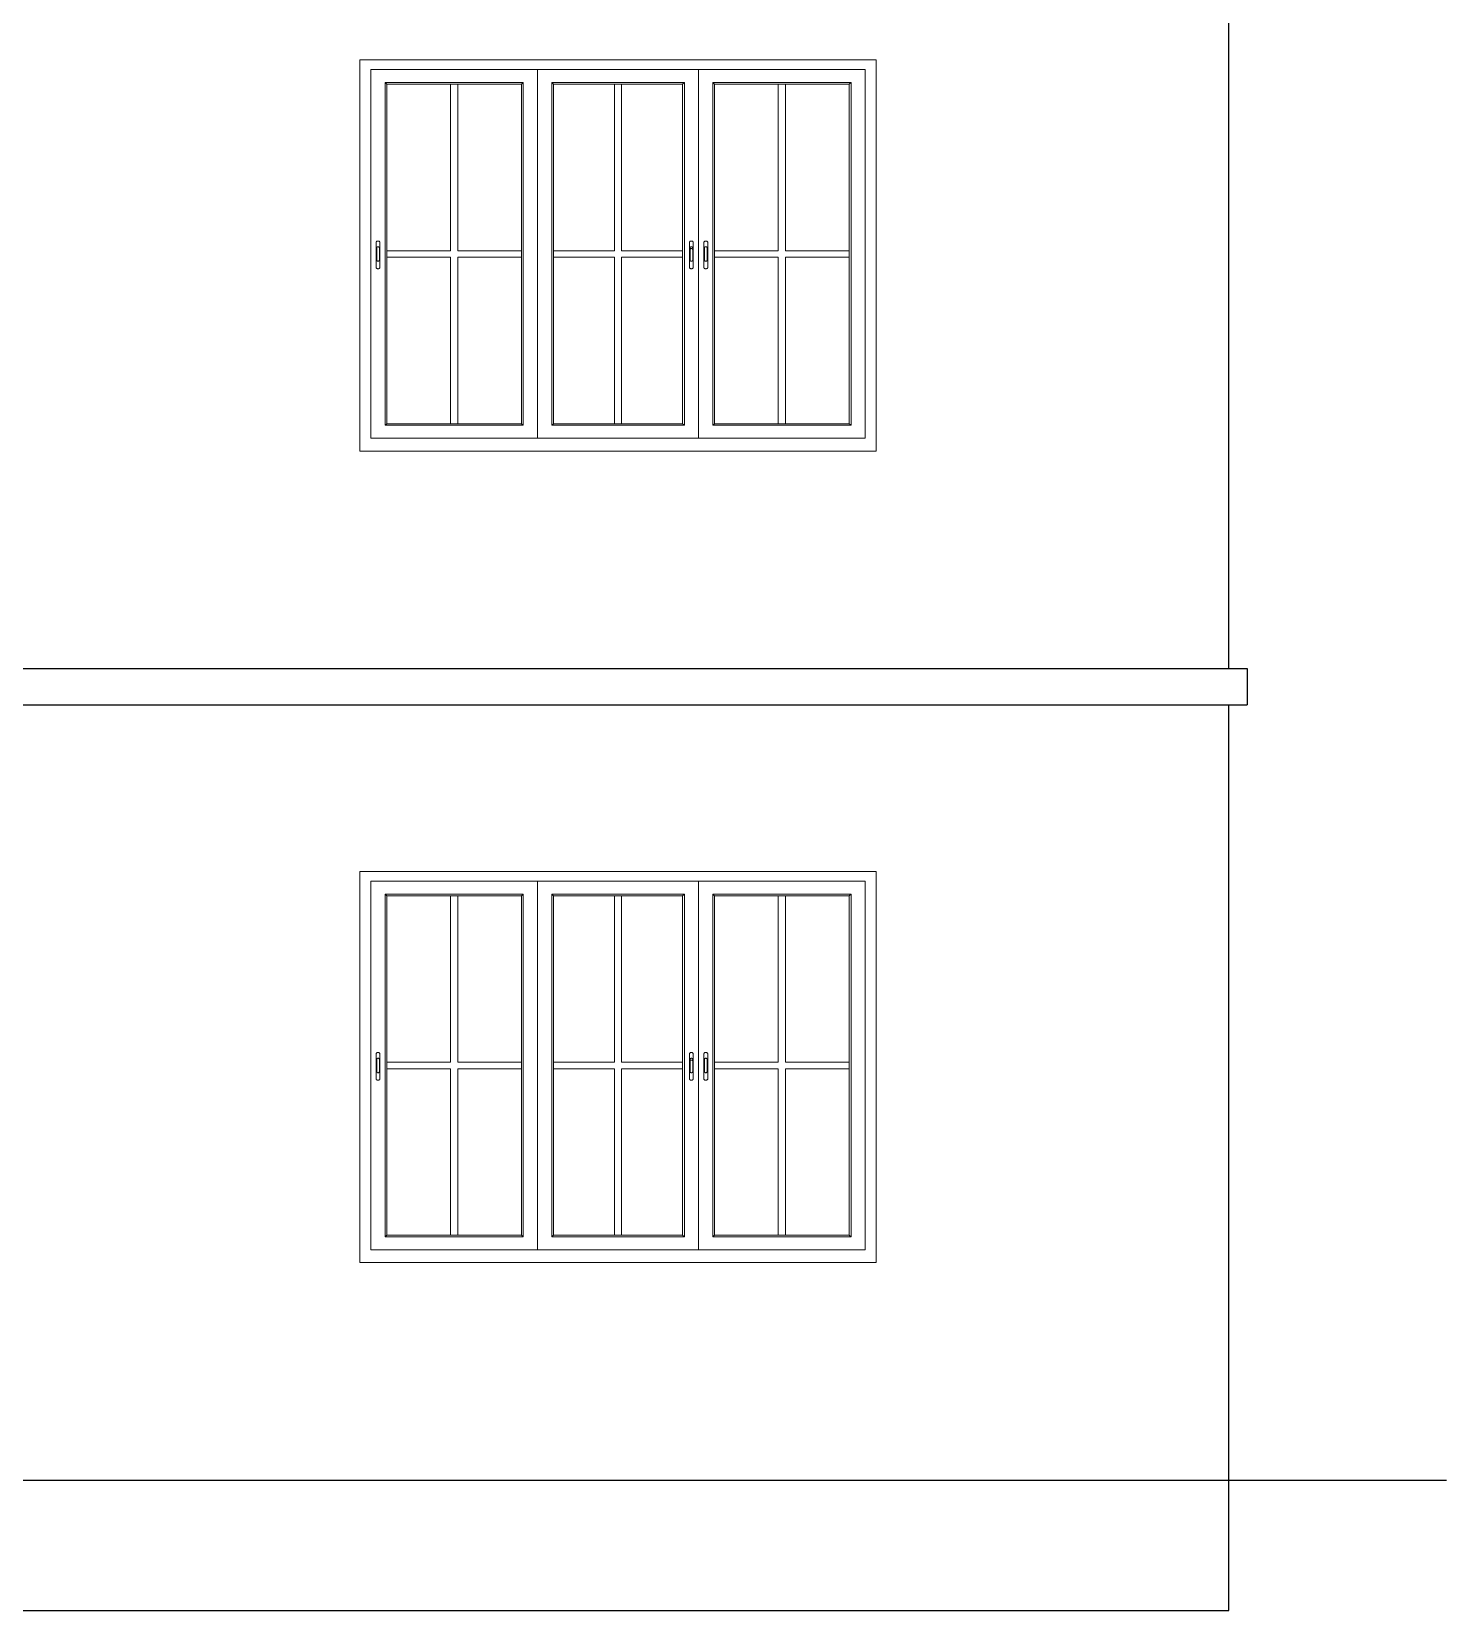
# Model space of a CAD drawing. Header units: inches. Extents: x -9985691 to 3643, y -3270716 to 4788.
# Drawn here: x -4972503.3 to -4972308, y -3262927.9 to -3262709.9 of the extents above; entities that cross this region are included whole.
import ezdxf

# ---------------------------------------------------------------- set-up
doc = ezdxf.new("R2010")
doc.units = ezdxf.units.IN
doc.header["$LTSCALE"] = 2
doc.header["$MEASUREMENT"] = 0
doc.layers.get('0').update_dxf_attribs({"linetype": 'CONTINUOUS'})
doc.layers.add('window', color=4, linetype='CONTINUOUS', lineweight=13)

msp = doc.modelspace()

# ---------------------------------------------------------------- linework, layer by layer
at = {"ltscale": 0.5}
for p, q in [((-4972338.05, -3262797.85), (-4972338.05, -3262690.85)), ((-4972669.77, -3262797.85), (-4972335.54, -3262797.85)), ((-4972335.54, -3262797.85), (-4972335.54, -3262802.85)), ((-4972669.77, -3262802.85), (-4972335.54, -3262802.85)), ((-4972338.05, -3262909.85), (-4972338.05, -3262802.85)), ((-4972682.07, -3262909.85), (-4972338.05, -3262909.85)), ((-4972338.05, -3262909.85), (-4972308.05, -3262909.85)), ((-4972338.05, -3262927.85), (-4972338.05, -3262909.85)), ((-4972682.07, -3262927.85), (-4972338.05, -3262927.85))]:
    msp.add_line(p, q, dxfattribs=at)
at = {"layer": 'window'}
for p, q in [((-4972457.97, -3262767.85), (-4972457.97, -3262713.85)), ((-4972386.74, -3262713.85), (-4972457.97, -3262713.85)), ((-4972456.47, -3262766.07), (-4972456.47, -3262715.18)), ((-4972388.24, -3262715.18), (-4972456.47, -3262715.18)), ((-4972433.47, -3262715.18), (-4972433.47, -3262766.07)), ((-4972411.24, -3262715.18), (-4972411.24, -3262766.07)), ((-4972388.24, -3262715.18), (-4972388.24, -3262766.07)), ((-4972386.74, -3262767.85), (-4972386.74, -3262713.85)), ((-4972454.51, -3262764.27), (-4972454.51, -3262716.98)), ((-4972454.51, -3262716.98), (-4972435.43, -3262716.98)), ((-4972454.26, -3262717.21), (-4972454.51, -3262716.98)), ((-4972454.26, -3262764.05), (-4972454.26, -3262717.21)), ((-4972435.68, -3262717.21), (-4972454.26, -3262717.21)), ((-4972445.46, -3262717.21), (-4972445.46, -3262740.18)), ((-4972444.48, -3262717.21), (-4972444.48, -3262740.18)), ((-4972435.68, -3262717.21), (-4972435.43, -3262716.98)), ((-4972435.68, -3262717.21), (-4972435.68, -3262764.05)), ((-4972435.43, -3262716.98), (-4972435.43, -3262764.27)), ((-4972413.21, -3262716.98), (-4972431.51, -3262716.98)), ((-4972431.51, -3262716.98), (-4972431.51, -3262764.27)), ((-4972431.26, -3262717.21), (-4972431.51, -3262716.98)), ((-4972431.26, -3262717.21), (-4972431.26, -3262764.05)), ((-4972431.26, -3262717.21), (-4972413.45, -3262717.21)), ((-4972422.85, -3262717.21), (-4972422.85, -3262740.18)), ((-4972421.87, -3262717.21), (-4972421.87, -3262740.18)), ((-4972413.45, -3262717.21), (-4972413.21, -3262716.98)), ((-4972413.45, -3262764.05), (-4972413.45, -3262717.21)), ((-4972413.21, -3262764.27), (-4972413.21, -3262716.98)), ((-4972409.28, -3262764.27), (-4972409.28, -3262716.98)), ((-4972409.28, -3262716.98), (-4972390.21, -3262716.98)), ((-4972409.03, -3262717.21), (-4972409.28, -3262716.98)), ((-4972409.03, -3262764.05), (-4972409.03, -3262717.21)), ((-4972390.45, -3262717.21), (-4972409.03, -3262717.21)), ((-4972400.24, -3262717.21), (-4972400.24, -3262740.18)), ((-4972399.25, -3262717.21), (-4972399.25, -3262740.18)), ((-4972390.45, -3262717.21), (-4972390.21, -3262716.98)), ((-4972390.45, -3262717.21), (-4972390.45, -3262764.05)), ((-4972390.21, -3262716.98), (-4972390.21, -3262764.27)), ((-4972455.75, -3262739.06), (-4972455.73, -3262738.99)), ((-4972455.75, -3262739.06), (-4972455.74, -3262739.03)), ((-4972455.75, -3262742.45), (-4972455.75, -3262739.06)), ((-4972455.74, -3262739.03), (-4972455.73, -3262738.99)), ((-4972455.73, -3262738.99), (-4972455.72, -3262738.96)), ((-4972455.72, -3262738.96), (-4972455.69, -3262738.93)), ((-4972455.67, -3262738.9), (-4972455.69, -3262738.93)), ((-4972455.63, -3262738.88), (-4972455.67, -3262738.9)), ((-4972455.63, -3262738.88), (-4972455.6, -3262738.86)), ((-4972455.56, -3262738.85), (-4972455.6, -3262738.86)), ((-4972455.52, -3262738.84), (-4972455.56, -3262738.85)), ((-4972455.53, -3262739.64), (-4972455.56, -3262739.65)), ((-4972455.5, -3262739.63), (-4972455.53, -3262739.64)), ((-4972455.48, -3262738.84), (-4972455.52, -3262738.84)), ((-4972455.48, -3262739.63), (-4972455.5, -3262739.63)), ((-4972455.43, -3262738.84), (-4972455.48, -3262738.84)), ((-4972455.45, -3262739.63), (-4972455.48, -3262739.63)), ((-4972455.42, -3262739.64), (-4972455.45, -3262739.63)), ((-4972455.43, -3262738.84), (-4972455.39, -3262738.85)), ((-4972455.39, -3262739.65), (-4972455.42, -3262739.64)), ((-4972455.39, -3262738.85), (-4972455.35, -3262738.86)), ((-4972455.35, -3262738.86), (-4972455.32, -3262738.88)), ((-4972455.32, -3262738.88), (-4972455.28, -3262738.9)), ((-4972455.28, -3262738.9), (-4972455.26, -3262738.93)), ((-4972455.23, -3262738.96), (-4972455.26, -3262738.93)), ((-4972455.22, -3262738.99), (-4972455.23, -3262738.96)), ((-4972455.21, -3262739.03), (-4972455.22, -3262738.99)), ((-4972455.21, -3262739.03), (-4972455.21, -3262739.06)), ((-4972455.21, -3262739.06), (-4972455.21, -3262742.45)), ((-4972412.5, -3262738.99), (-4972412.51, -3262739.03)), ((-4972412.51, -3262739.03), (-4972412.51, -3262739.06)), ((-4972412.51, -3262739.06), (-4972412.51, -3262742.45)), ((-4972412.48, -3262738.96), (-4972412.5, -3262738.99)), ((-4972412.46, -3262738.93), (-4972412.48, -3262738.96)), ((-4972412.43, -3262738.9), (-4972412.46, -3262738.93)), ((-4972412.4, -3262738.88), (-4972412.43, -3262738.9)), ((-4972412.36, -3262738.86), (-4972412.4, -3262738.88)), ((-4972412.32, -3262738.85), (-4972412.36, -3262738.86)), ((-4972412.28, -3262738.84), (-4972412.32, -3262738.85)), ((-4972412.32, -3262739.65), (-4972412.3, -3262739.64)), ((-4972412.3, -3262739.64), (-4972412.27, -3262739.63)), ((-4972412.24, -3262738.84), (-4972412.28, -3262738.84)), ((-4972412.27, -3262739.63), (-4972412.24, -3262739.63)), ((-4972412.2, -3262738.84), (-4972412.24, -3262738.84)), ((-4972412.24, -3262739.63), (-4972412.21, -3262739.63)), ((-4972412.21, -3262739.63), (-4972412.18, -3262739.64)), ((-4972412.16, -3262738.85), (-4972412.2, -3262738.84)), ((-4972412.18, -3262739.64), (-4972412.16, -3262739.65)), ((-4972412.12, -3262738.86), (-4972412.16, -3262738.85)), ((-4972412.08, -3262738.88), (-4972412.12, -3262738.86)), ((-4972412.05, -3262738.9), (-4972412.08, -3262738.88)), ((-4972412.02, -3262738.93), (-4972412.05, -3262738.9)), ((-4972412, -3262738.96), (-4972412.02, -3262738.93)), ((-4972411.98, -3262738.99), (-4972412, -3262738.96)), ((-4972411.97, -3262739.03), (-4972411.98, -3262738.99)), ((-4972411.97, -3262739.06), (-4972411.98, -3262738.99)), ((-4972411.97, -3262739.06), (-4972411.97, -3262739.03)), ((-4972411.97, -3262742.45), (-4972411.97, -3262739.06)), ((-4972410.52, -3262739.03), (-4972410.51, -3262738.99)), ((-4972410.52, -3262739.06), (-4972410.51, -3262738.99)), ((-4972410.52, -3262739.06), (-4972410.52, -3262739.03)), ((-4972410.52, -3262742.45), (-4972410.52, -3262739.06)), ((-4972410.51, -3262738.99), (-4972410.49, -3262738.96)), ((-4972410.49, -3262738.96), (-4972410.47, -3262738.93)), ((-4972410.44, -3262738.9), (-4972410.47, -3262738.93)), ((-4972410.41, -3262738.88), (-4972410.44, -3262738.9)), ((-4972410.41, -3262738.88), (-4972410.37, -3262738.86)), ((-4972410.33, -3262738.85), (-4972410.37, -3262738.86)), ((-4972410.29, -3262738.84), (-4972410.33, -3262738.85)), ((-4972410.3, -3262739.64), (-4972410.33, -3262739.65)), ((-4972410.28, -3262739.63), (-4972410.3, -3262739.64)), ((-4972410.25, -3262738.84), (-4972410.29, -3262738.84)), ((-4972410.25, -3262739.63), (-4972410.28, -3262739.63)), ((-4972410.21, -3262738.84), (-4972410.25, -3262738.84)), ((-4972410.22, -3262739.63), (-4972410.25, -3262739.63)), ((-4972410.19, -3262739.64), (-4972410.22, -3262739.63)), ((-4972410.21, -3262738.84), (-4972410.17, -3262738.85)), ((-4972410.17, -3262739.65), (-4972410.19, -3262739.64)), ((-4972410.17, -3262738.85), (-4972410.13, -3262738.86)), ((-4972410.13, -3262738.86), (-4972410.09, -3262738.88)), ((-4972410.09, -3262738.88), (-4972410.06, -3262738.9)), ((-4972410.06, -3262738.9), (-4972410.03, -3262738.93)), ((-4972410.01, -3262738.96), (-4972410.03, -3262738.93)), ((-4972409.99, -3262738.99), (-4972410.01, -3262738.96)), ((-4972409.98, -3262739.03), (-4972409.99, -3262738.99)), ((-4972409.98, -3262739.03), (-4972409.98, -3262739.06)), ((-4972409.98, -3262739.06), (-4972409.98, -3262742.45)), ((-4972455.65, -3262739.76), (-4972455.66, -3262739.78)), ((-4972455.66, -3262739.78), (-4972455.66, -3262741.49)), ((-4972455.65, -3262741.51), (-4972455.66, -3262741.49)), ((-4972455.64, -3262739.71), (-4972455.65, -3262739.73)), ((-4972455.65, -3262739.73), (-4972455.65, -3262739.76)), ((-4972455.65, -3262741.53), (-4972455.65, -3262741.51)), ((-4972455.64, -3262741.55), (-4972455.65, -3262741.53)), ((-4972455.62, -3262739.69), (-4972455.64, -3262739.71)), ((-4972455.62, -3262741.57), (-4972455.64, -3262741.55)), ((-4972455.6, -3262739.67), (-4972455.62, -3262739.69)), ((-4972455.6, -3262741.59), (-4972455.62, -3262741.57)), ((-4972455.58, -3262739.66), (-4972455.6, -3262739.67)), ((-4972455.58, -3262741.61), (-4972455.6, -3262741.59)), ((-4972455.56, -3262739.65), (-4972455.58, -3262739.66)), ((-4972455.56, -3262741.62), (-4972455.58, -3262741.61)), ((-4972455.53, -3262741.63), (-4972455.56, -3262741.62)), ((-4972455.5, -3262741.63), (-4972455.53, -3262741.63)), ((-4972455.48, -3262741.63), (-4972455.5, -3262741.63)), ((-4972455.45, -3262741.63), (-4972455.48, -3262741.63)), ((-4972455.42, -3262741.63), (-4972455.45, -3262741.63)), ((-4972455.39, -3262741.62), (-4972455.42, -3262741.63)), ((-4972455.37, -3262739.66), (-4972455.39, -3262739.65)), ((-4972455.37, -3262741.61), (-4972455.39, -3262741.62)), ((-4972455.35, -3262739.67), (-4972455.37, -3262739.66)), ((-4972455.35, -3262741.59), (-4972455.37, -3262741.61)), ((-4972455.33, -3262739.69), (-4972455.35, -3262739.67)), ((-4972455.33, -3262741.57), (-4972455.35, -3262741.59)), ((-4972455.31, -3262739.71), (-4972455.33, -3262739.69)), ((-4972455.31, -3262741.55), (-4972455.33, -3262741.57)), ((-4972455.3, -3262739.73), (-4972455.31, -3262739.71)), ((-4972455.3, -3262741.53), (-4972455.31, -3262741.55)), ((-4972455.3, -3262739.76), (-4972455.3, -3262739.73)), ((-4972455.29, -3262739.78), (-4972455.3, -3262739.76)), ((-4972455.29, -3262741.49), (-4972455.3, -3262741.51)), ((-4972455.3, -3262741.51), (-4972455.3, -3262741.53)), ((-4972455.29, -3262741.49), (-4972455.29, -3262739.78)), ((-4972454.26, -3262740.18), (-4972445.46, -3262740.18)), ((-4972454.26, -3262741.08), (-4972445.46, -3262741.08)), ((-4972445.46, -3262741.08), (-4972445.46, -3262764.05)), ((-4972444.48, -3262740.18), (-4972435.68, -3262740.18)), ((-4972444.48, -3262741.08), (-4972435.68, -3262741.08)), ((-4972444.48, -3262741.08), (-4972444.48, -3262764.05)), ((-4972422.85, -3262740.18), (-4972431.26, -3262740.18)), ((-4972422.85, -3262741.08), (-4972431.26, -3262741.08)), ((-4972422.85, -3262741.08), (-4972422.85, -3262764.05)), ((-4972413.45, -3262740.18), (-4972421.87, -3262740.18)), ((-4972421.87, -3262741.08), (-4972421.87, -3262764.05)), ((-4972413.45, -3262741.08), (-4972421.87, -3262741.08)), ((-4972412.42, -3262739.76), (-4972412.41, -3262739.73)), ((-4972412.42, -3262739.78), (-4972412.42, -3262739.76)), ((-4972412.42, -3262740.03), (-4972412.42, -3262739.78)), ((-4972412.42, -3262740), (-4972412.41, -3262739.98)), ((-4972412.42, -3262740.03), (-4972412.42, -3262740)), ((-4972412.42, -3262741.49), (-4972412.42, -3262740.03)), ((-4972412.42, -3262741.49), (-4972412.42, -3262741.51)), ((-4972412.42, -3262741.51), (-4972412.41, -3262741.53)), ((-4972412.41, -3262739.73), (-4972412.4, -3262739.71)), ((-4972412.41, -3262739.98), (-4972412.4, -3262739.96)), ((-4972412.41, -3262741.53), (-4972412.4, -3262741.55)), ((-4972412.4, -3262739.71), (-4972412.39, -3262739.69)), ((-4972412.4, -3262739.96), (-4972412.39, -3262739.94)), ((-4972412.4, -3262741.55), (-4972412.39, -3262741.57)), ((-4972412.39, -3262739.69), (-4972412.37, -3262739.67)), ((-4972412.39, -3262739.94), (-4972412.37, -3262739.92)), ((-4972412.39, -3262741.57), (-4972412.37, -3262741.59)), ((-4972412.37, -3262739.67), (-4972412.35, -3262739.66)), ((-4972412.37, -3262739.92), (-4972412.35, -3262739.91)), ((-4972412.37, -3262741.59), (-4972412.35, -3262741.61)), ((-4972412.35, -3262739.66), (-4972412.32, -3262739.65)), ((-4972412.35, -3262739.91), (-4972412.32, -3262739.9)), ((-4972412.35, -3262741.61), (-4972412.32, -3262741.62)), ((-4972412.32, -3262739.9), (-4972412.3, -3262739.89)), ((-4972412.32, -3262741.62), (-4972412.3, -3262741.63)), ((-4972412.3, -3262739.89), (-4972412.27, -3262739.88)), ((-4972412.3, -3262741.63), (-4972412.27, -3262741.63)), ((-4972412.27, -3262739.88), (-4972412.24, -3262739.88)), ((-4972412.27, -3262741.63), (-4972412.24, -3262741.63)), ((-4972412.24, -3262739.88), (-4972412.21, -3262739.88)), ((-4972412.24, -3262741.63), (-4972412.21, -3262741.63)), ((-4972412.21, -3262739.88), (-4972412.18, -3262739.89)), ((-4972412.21, -3262741.63), (-4972412.18, -3262741.63)), ((-4972412.18, -3262739.89), (-4972412.16, -3262739.9)), ((-4972412.18, -3262741.63), (-4972412.16, -3262741.62)), ((-4972412.16, -3262739.65), (-4972412.13, -3262739.66)), ((-4972412.16, -3262739.9), (-4972412.13, -3262739.91)), ((-4972412.16, -3262741.62), (-4972412.13, -3262741.61)), ((-4972412.13, -3262739.66), (-4972412.11, -3262739.67)), ((-4972412.13, -3262739.91), (-4972412.11, -3262739.92)), ((-4972412.13, -3262741.61), (-4972412.11, -3262741.59)), ((-4972412.11, -3262739.67), (-4972412.09, -3262739.69)), ((-4972412.11, -3262739.92), (-4972412.09, -3262739.94)), ((-4972412.11, -3262741.59), (-4972412.09, -3262741.57)), ((-4972412.09, -3262739.69), (-4972412.08, -3262739.71)), ((-4972412.09, -3262739.94), (-4972412.08, -3262739.96)), ((-4972412.09, -3262741.57), (-4972412.08, -3262741.55)), ((-4972412.08, -3262739.71), (-4972412.07, -3262739.73)), ((-4972412.08, -3262739.96), (-4972412.07, -3262739.98)), ((-4972412.08, -3262741.55), (-4972412.07, -3262741.53)), ((-4972412.07, -3262739.73), (-4972412.06, -3262739.76)), ((-4972412.07, -3262739.98), (-4972412.06, -3262740)), ((-4972412.07, -3262741.53), (-4972412.06, -3262741.51)), ((-4972412.06, -3262739.76), (-4972412.06, -3262739.78)), ((-4972412.06, -3262741.49), (-4972412.06, -3262739.78)), ((-4972412.06, -3262740), (-4972412.06, -3262740.03)), ((-4972412.06, -3262741.51), (-4972412.06, -3262741.49)), ((-4972410.42, -3262739.73), (-4972410.43, -3262739.76)), ((-4972410.43, -3262739.76), (-4972410.43, -3262739.78)), ((-4972410.43, -3262739.78), (-4972410.43, -3262741.49)), ((-4972410.43, -3262741.51), (-4972410.43, -3262741.49)), ((-4972410.42, -3262741.53), (-4972410.43, -3262741.51)), ((-4972410.41, -3262739.71), (-4972410.42, -3262739.73)), ((-4972410.41, -3262741.55), (-4972410.42, -3262741.53)), ((-4972410.4, -3262739.69), (-4972410.41, -3262739.71)), ((-4972410.4, -3262741.57), (-4972410.41, -3262741.55)), ((-4972410.38, -3262739.67), (-4972410.4, -3262739.69)), ((-4972410.38, -3262741.59), (-4972410.4, -3262741.57)), ((-4972410.36, -3262739.66), (-4972410.38, -3262739.67)), ((-4972410.36, -3262741.61), (-4972410.38, -3262741.59)), ((-4972410.33, -3262739.65), (-4972410.36, -3262739.66)), ((-4972410.33, -3262741.62), (-4972410.36, -3262741.61)), ((-4972410.3, -3262741.63), (-4972410.33, -3262741.62)), ((-4972410.28, -3262741.63), (-4972410.3, -3262741.63)), ((-4972410.25, -3262741.63), (-4972410.28, -3262741.63)), ((-4972410.22, -3262741.63), (-4972410.25, -3262741.63)), ((-4972410.19, -3262741.63), (-4972410.22, -3262741.63)), ((-4972410.17, -3262741.62), (-4972410.19, -3262741.63)), ((-4972410.14, -3262739.66), (-4972410.17, -3262739.65)), ((-4972410.14, -3262741.61), (-4972410.17, -3262741.62)), ((-4972410.12, -3262739.67), (-4972410.14, -3262739.66)), ((-4972410.12, -3262741.59), (-4972410.14, -3262741.61)), ((-4972410.1, -3262739.69), (-4972410.12, -3262739.67)), ((-4972410.1, -3262741.57), (-4972410.12, -3262741.59)), ((-4972410.09, -3262739.71), (-4972410.1, -3262739.69)), ((-4972410.09, -3262741.55), (-4972410.1, -3262741.57)), ((-4972410.08, -3262739.73), (-4972410.09, -3262739.71)), ((-4972410.08, -3262741.53), (-4972410.09, -3262741.55)), ((-4972410.07, -3262739.76), (-4972410.08, -3262739.73)), ((-4972410.07, -3262741.51), (-4972410.08, -3262741.53)), ((-4972410.07, -3262739.78), (-4972410.07, -3262739.76)), ((-4972410.07, -3262741.49), (-4972410.07, -3262739.78)), ((-4972410.07, -3262741.49), (-4972410.07, -3262741.51)), ((-4972409.03, -3262740.18), (-4972400.24, -3262740.18)), ((-4972409.03, -3262741.08), (-4972400.24, -3262741.08)), ((-4972400.24, -3262741.08), (-4972400.24, -3262764.05)), ((-4972399.25, -3262740.18), (-4972390.45, -3262740.18)), ((-4972399.25, -3262741.08), (-4972390.45, -3262741.08)), ((-4972399.25, -3262741.08), (-4972399.25, -3262764.05)), ((-4972455.74, -3262742.49), (-4972455.75, -3262742.45)), ((-4972455.73, -3262742.52), (-4972455.74, -3262742.49)), ((-4972455.73, -3262742.52), (-4972455.72, -3262742.55)), ((-4972455.72, -3262742.55), (-4972455.69, -3262742.58)), ((-4972455.69, -3262742.58), (-4972455.67, -3262742.61)), ((-4972455.63, -3262742.63), (-4972455.67, -3262742.61)), ((-4972455.6, -3262742.65), (-4972455.63, -3262742.63)), ((-4972455.6, -3262742.65), (-4972455.56, -3262742.66)), ((-4972455.52, -3262742.67), (-4972455.56, -3262742.66)), ((-4972455.48, -3262742.67), (-4972455.52, -3262742.67)), ((-4972455.48, -3262742.67), (-4972455.43, -3262742.67)), ((-4972455.43, -3262742.67), (-4972455.39, -3262742.66)), ((-4972455.35, -3262742.65), (-4972455.39, -3262742.66)), ((-4972455.32, -3262742.63), (-4972455.35, -3262742.65)), ((-4972455.32, -3262742.63), (-4972455.28, -3262742.61)), ((-4972455.28, -3262742.61), (-4972455.26, -3262742.58)), ((-4972455.26, -3262742.58), (-4972455.23, -3262742.55)), ((-4972455.22, -3262742.52), (-4972455.23, -3262742.55)), ((-4972455.21, -3262742.45), (-4972455.22, -3262742.52)), ((-4972455.21, -3262742.49), (-4972455.22, -3262742.52)), ((-4972455.21, -3262742.49), (-4972455.21, -3262742.45)), ((-4972412.51, -3262742.49), (-4972412.51, -3262742.45)), ((-4972412.51, -3262742.45), (-4972412.5, -3262742.52)), ((-4972412.51, -3262742.49), (-4972412.5, -3262742.52)), ((-4972412.5, -3262742.52), (-4972412.48, -3262742.55)), ((-4972412.48, -3262742.55), (-4972412.46, -3262742.58)), ((-4972412.46, -3262742.58), (-4972412.43, -3262742.61)), ((-4972412.43, -3262742.61), (-4972412.4, -3262742.63)), ((-4972412.4, -3262742.63), (-4972412.36, -3262742.65)), ((-4972412.36, -3262742.65), (-4972412.32, -3262742.66)), ((-4972412.32, -3262742.66), (-4972412.28, -3262742.67)), ((-4972412.28, -3262742.67), (-4972412.24, -3262742.67)), ((-4972412.24, -3262742.67), (-4972412.2, -3262742.67)), ((-4972412.2, -3262742.67), (-4972412.16, -3262742.66)), ((-4972412.16, -3262742.66), (-4972412.12, -3262742.65)), ((-4972412.12, -3262742.65), (-4972412.08, -3262742.63)), ((-4972412.08, -3262742.63), (-4972412.05, -3262742.61)), ((-4972412.05, -3262742.61), (-4972412.02, -3262742.58)), ((-4972412.02, -3262742.58), (-4972412, -3262742.55)), ((-4972412, -3262742.55), (-4972411.98, -3262742.52)), ((-4972411.98, -3262742.52), (-4972411.97, -3262742.49)), ((-4972411.97, -3262742.49), (-4972411.97, -3262742.45)), ((-4972410.52, -3262742.49), (-4972410.52, -3262742.45)), ((-4972410.51, -3262742.52), (-4972410.52, -3262742.49)), ((-4972410.51, -3262742.52), (-4972410.49, -3262742.55)), ((-4972410.49, -3262742.55), (-4972410.47, -3262742.58)), ((-4972410.47, -3262742.58), (-4972410.44, -3262742.61)), ((-4972410.41, -3262742.63), (-4972410.44, -3262742.61)), ((-4972410.37, -3262742.65), (-4972410.41, -3262742.63)), ((-4972410.37, -3262742.65), (-4972410.33, -3262742.66)), ((-4972410.29, -3262742.67), (-4972410.33, -3262742.66)), ((-4972410.25, -3262742.67), (-4972410.29, -3262742.67)), ((-4972410.25, -3262742.67), (-4972410.21, -3262742.67)), ((-4972410.21, -3262742.67), (-4972410.17, -3262742.66)), ((-4972410.13, -3262742.65), (-4972410.17, -3262742.66)), ((-4972410.09, -3262742.63), (-4972410.13, -3262742.65)), ((-4972410.09, -3262742.63), (-4972410.06, -3262742.61)), ((-4972410.06, -3262742.61), (-4972410.03, -3262742.58)), ((-4972410.03, -3262742.58), (-4972410.01, -3262742.55)), ((-4972409.99, -3262742.52), (-4972410.01, -3262742.55)), ((-4972409.98, -3262742.45), (-4972409.99, -3262742.52)), ((-4972409.98, -3262742.49), (-4972409.99, -3262742.52)), ((-4972409.98, -3262742.49), (-4972409.98, -3262742.45)), ((-4972454.51, -3262764.27), (-4972454.26, -3262764.05)), ((-4972435.43, -3262764.27), (-4972454.51, -3262764.27)), ((-4972435.68, -3262764.05), (-4972454.26, -3262764.05)), ((-4972435.68, -3262764.05), (-4972435.43, -3262764.27)), ((-4972431.26, -3262764.05), (-4972431.51, -3262764.27)), ((-4972431.51, -3262764.27), (-4972413.21, -3262764.27)), ((-4972431.26, -3262764.05), (-4972413.45, -3262764.05)), ((-4972413.21, -3262764.27), (-4972413.45, -3262764.05)), ((-4972409.28, -3262764.27), (-4972409.03, -3262764.05)), ((-4972390.21, -3262764.27), (-4972409.28, -3262764.27)), ((-4972390.45, -3262764.05), (-4972409.03, -3262764.05)), ((-4972390.45, -3262764.05), (-4972390.21, -3262764.27)), ((-4972386.74, -3262767.85), (-4972457.97, -3262767.85)), ((-4972456.47, -3262766.07), (-4972433.47, -3262766.07)), ((-4972411.24, -3262766.07), (-4972433.47, -3262766.07)), ((-4972411.24, -3262766.07), (-4972388.24, -3262766.07)), ((-4972457.97, -3262879.85), (-4972457.97, -3262825.85)), ((-4972386.74, -3262825.85), (-4972457.97, -3262825.85)), ((-4972386.74, -3262879.85), (-4972386.74, -3262825.85)), ((-4972456.47, -3262878.07), (-4972456.47, -3262827.18)), ((-4972388.24, -3262827.18), (-4972456.47, -3262827.18)), ((-4972454.51, -3262876.27), (-4972454.51, -3262828.98)), ((-4972454.51, -3262828.98), (-4972435.43, -3262828.98)), ((-4972454.26, -3262829.21), (-4972454.51, -3262828.98)), ((-4972435.68, -3262829.21), (-4972435.43, -3262828.98)), ((-4972435.43, -3262828.98), (-4972435.43, -3262876.27)), ((-4972433.47, -3262827.18), (-4972433.47, -3262878.07)), ((-4972413.21, -3262828.98), (-4972431.51, -3262828.98)), ((-4972431.51, -3262828.98), (-4972431.51, -3262876.27)), ((-4972431.26, -3262829.21), (-4972431.51, -3262828.98)), ((-4972413.45, -3262829.21), (-4972413.21, -3262828.98)), ((-4972413.21, -3262876.27), (-4972413.21, -3262828.98)), ((-4972411.24, -3262827.18), (-4972411.24, -3262878.07)), ((-4972409.28, -3262876.27), (-4972409.28, -3262828.98)), ((-4972409.28, -3262828.98), (-4972390.21, -3262828.98)), ((-4972409.03, -3262829.21), (-4972409.28, -3262828.98)), ((-4972390.45, -3262829.21), (-4972390.21, -3262828.98)), ((-4972390.21, -3262828.98), (-4972390.21, -3262876.27)), ((-4972388.24, -3262827.18), (-4972388.24, -3262878.07)), ((-4972454.26, -3262876.05), (-4972454.26, -3262829.21)), ((-4972435.68, -3262829.21), (-4972454.26, -3262829.21)), ((-4972445.46, -3262829.21), (-4972445.46, -3262852.18)), ((-4972444.48, -3262829.21), (-4972444.48, -3262852.18)), ((-4972435.68, -3262829.21), (-4972435.68, -3262876.05)), ((-4972431.26, -3262829.21), (-4972431.26, -3262876.05)), ((-4972431.26, -3262829.21), (-4972413.45, -3262829.21)), ((-4972422.85, -3262829.21), (-4972422.85, -3262852.18)), ((-4972421.87, -3262829.21), (-4972421.87, -3262852.18)), ((-4972413.45, -3262876.05), (-4972413.45, -3262829.21)), ((-4972409.03, -3262876.05), (-4972409.03, -3262829.21)), ((-4972390.45, -3262829.21), (-4972409.03, -3262829.21)), ((-4972400.24, -3262829.21), (-4972400.24, -3262852.18)), ((-4972399.25, -3262829.21), (-4972399.25, -3262852.18)), ((-4972390.45, -3262829.21), (-4972390.45, -3262876.05)), ((-4972455.75, -3262851.06), (-4972455.73, -3262850.99)), ((-4972455.75, -3262851.06), (-4972455.74, -3262851.03)), ((-4972455.75, -3262854.45), (-4972455.75, -3262851.06)), ((-4972455.74, -3262851.03), (-4972455.73, -3262850.99)), ((-4972455.73, -3262850.99), (-4972455.72, -3262850.96)), ((-4972455.72, -3262850.96), (-4972455.69, -3262850.93)), ((-4972455.67, -3262850.9), (-4972455.69, -3262850.93)), ((-4972455.63, -3262850.88), (-4972455.67, -3262850.9)), ((-4972455.65, -3262851.76), (-4972455.66, -3262851.78)), ((-4972455.66, -3262851.78), (-4972455.66, -3262853.49)), ((-4972455.64, -3262851.71), (-4972455.65, -3262851.73)), ((-4972455.65, -3262851.73), (-4972455.65, -3262851.76)), ((-4972455.62, -3262851.69), (-4972455.64, -3262851.71)), ((-4972455.63, -3262850.88), (-4972455.6, -3262850.86)), ((-4972455.6, -3262851.67), (-4972455.62, -3262851.69)), ((-4972455.56, -3262850.85), (-4972455.6, -3262850.86)), ((-4972455.58, -3262851.66), (-4972455.6, -3262851.67)), ((-4972455.56, -3262851.65), (-4972455.58, -3262851.66)), ((-4972455.52, -3262850.84), (-4972455.56, -3262850.85)), ((-4972455.53, -3262851.64), (-4972455.56, -3262851.65)), ((-4972455.5, -3262851.63), (-4972455.53, -3262851.64)), ((-4972455.48, -3262850.84), (-4972455.52, -3262850.84)), ((-4972455.48, -3262851.63), (-4972455.5, -3262851.63)), ((-4972455.43, -3262850.84), (-4972455.48, -3262850.84)), ((-4972455.45, -3262851.63), (-4972455.48, -3262851.63)), ((-4972455.42, -3262851.64), (-4972455.45, -3262851.63)), ((-4972455.43, -3262850.84), (-4972455.39, -3262850.85)), ((-4972455.39, -3262851.65), (-4972455.42, -3262851.64)), ((-4972455.39, -3262850.85), (-4972455.35, -3262850.86)), ((-4972455.37, -3262851.66), (-4972455.39, -3262851.65)), ((-4972455.35, -3262851.67), (-4972455.37, -3262851.66)), ((-4972455.35, -3262850.86), (-4972455.32, -3262850.88)), ((-4972455.33, -3262851.69), (-4972455.35, -3262851.67)), ((-4972455.31, -3262851.71), (-4972455.33, -3262851.69)), ((-4972455.32, -3262850.88), (-4972455.28, -3262850.9)), ((-4972455.3, -3262851.73), (-4972455.31, -3262851.71)), ((-4972455.3, -3262851.76), (-4972455.3, -3262851.73)), ((-4972455.29, -3262851.78), (-4972455.3, -3262851.76)), ((-4972455.29, -3262853.49), (-4972455.29, -3262851.78)), ((-4972455.28, -3262850.9), (-4972455.26, -3262850.93)), ((-4972455.23, -3262850.96), (-4972455.26, -3262850.93)), ((-4972455.22, -3262850.99), (-4972455.23, -3262850.96)), ((-4972455.21, -3262851.03), (-4972455.22, -3262850.99)), ((-4972455.21, -3262851.03), (-4972455.21, -3262851.06)), ((-4972455.21, -3262851.06), (-4972455.21, -3262854.45)), ((-4972454.26, -3262852.18), (-4972445.46, -3262852.18)), ((-4972444.48, -3262852.18), (-4972435.68, -3262852.18)), ((-4972422.85, -3262852.18), (-4972431.26, -3262852.18)), ((-4972413.45, -3262852.18), (-4972421.87, -3262852.18)), ((-4972412.5, -3262850.99), (-4972412.51, -3262851.03)), ((-4972412.51, -3262851.03), (-4972412.51, -3262851.06)), ((-4972412.51, -3262851.06), (-4972412.51, -3262854.45)), ((-4972412.48, -3262850.96), (-4972412.5, -3262850.99)), ((-4972412.46, -3262850.93), (-4972412.48, -3262850.96)), ((-4972412.43, -3262850.9), (-4972412.46, -3262850.93)), ((-4972412.4, -3262850.88), (-4972412.43, -3262850.9)), ((-4972412.42, -3262851.76), (-4972412.41, -3262851.73)), ((-4972412.42, -3262851.78), (-4972412.42, -3262851.76)), ((-4972412.42, -3262852.03), (-4972412.42, -3262851.78)), ((-4972412.42, -3262852), (-4972412.41, -3262851.98)), ((-4972412.42, -3262852.03), (-4972412.42, -3262852)), ((-4972412.42, -3262853.49), (-4972412.42, -3262852.03)), ((-4972412.41, -3262851.73), (-4972412.4, -3262851.71)), ((-4972412.41, -3262851.98), (-4972412.4, -3262851.96)), ((-4972412.36, -3262850.86), (-4972412.4, -3262850.88)), ((-4972412.4, -3262851.71), (-4972412.39, -3262851.69)), ((-4972412.4, -3262851.96), (-4972412.39, -3262851.94)), ((-4972412.39, -3262851.69), (-4972412.37, -3262851.67)), ((-4972412.39, -3262851.94), (-4972412.37, -3262851.92)), ((-4972412.37, -3262851.67), (-4972412.35, -3262851.66)), ((-4972412.37, -3262851.92), (-4972412.35, -3262851.91)), ((-4972412.32, -3262850.85), (-4972412.36, -3262850.86)), ((-4972412.35, -3262851.66), (-4972412.32, -3262851.65)), ((-4972412.35, -3262851.91), (-4972412.32, -3262851.9)), ((-4972412.28, -3262850.84), (-4972412.32, -3262850.85)), ((-4972412.32, -3262851.65), (-4972412.3, -3262851.64)), ((-4972412.32, -3262851.9), (-4972412.3, -3262851.89)), ((-4972412.3, -3262851.64), (-4972412.27, -3262851.63)), ((-4972412.3, -3262851.89), (-4972412.27, -3262851.88)), ((-4972412.24, -3262850.84), (-4972412.28, -3262850.84)), ((-4972412.27, -3262851.63), (-4972412.24, -3262851.63)), ((-4972412.27, -3262851.88), (-4972412.24, -3262851.88)), ((-4972412.2, -3262850.84), (-4972412.24, -3262850.84)), ((-4972412.24, -3262851.63), (-4972412.21, -3262851.63)), ((-4972412.24, -3262851.88), (-4972412.21, -3262851.88)), ((-4972412.21, -3262851.63), (-4972412.18, -3262851.64)), ((-4972412.21, -3262851.88), (-4972412.18, -3262851.89)), ((-4972412.16, -3262850.85), (-4972412.2, -3262850.84)), ((-4972412.18, -3262851.64), (-4972412.16, -3262851.65)), ((-4972412.18, -3262851.89), (-4972412.16, -3262851.9)), ((-4972412.12, -3262850.86), (-4972412.16, -3262850.85)), ((-4972412.16, -3262851.65), (-4972412.13, -3262851.66)), ((-4972412.16, -3262851.9), (-4972412.13, -3262851.91)), ((-4972412.13, -3262851.66), (-4972412.11, -3262851.67)), ((-4972412.13, -3262851.91), (-4972412.11, -3262851.92)), ((-4972412.08, -3262850.88), (-4972412.12, -3262850.86)), ((-4972412.11, -3262851.67), (-4972412.09, -3262851.69)), ((-4972412.11, -3262851.92), (-4972412.09, -3262851.94)), ((-4972412.09, -3262851.69), (-4972412.08, -3262851.71)), ((-4972412.09, -3262851.94), (-4972412.08, -3262851.96)), ((-4972412.05, -3262850.9), (-4972412.08, -3262850.88)), ((-4972412.08, -3262851.71), (-4972412.07, -3262851.73)), ((-4972412.08, -3262851.96), (-4972412.07, -3262851.98)), ((-4972412.07, -3262851.73), (-4972412.06, -3262851.76)), ((-4972412.07, -3262851.98), (-4972412.06, -3262852)), ((-4972412.06, -3262851.76), (-4972412.06, -3262851.78)), ((-4972412.06, -3262853.49), (-4972412.06, -3262851.78)), ((-4972412.06, -3262852), (-4972412.06, -3262852.03)), ((-4972412.02, -3262850.93), (-4972412.05, -3262850.9)), ((-4972412, -3262850.96), (-4972412.02, -3262850.93)), ((-4972411.98, -3262850.99), (-4972412, -3262850.96)), ((-4972411.97, -3262851.03), (-4972411.98, -3262850.99)), ((-4972411.97, -3262851.06), (-4972411.98, -3262850.99)), ((-4972411.97, -3262851.06), (-4972411.97, -3262851.03)), ((-4972411.97, -3262854.45), (-4972411.97, -3262851.06)), ((-4972410.52, -3262851.03), (-4972410.51, -3262850.99)), ((-4972410.52, -3262851.06), (-4972410.51, -3262850.99)), ((-4972410.52, -3262851.06), (-4972410.52, -3262851.03)), ((-4972410.52, -3262854.45), (-4972410.52, -3262851.06)), ((-4972410.51, -3262850.99), (-4972410.49, -3262850.96)), ((-4972410.49, -3262850.96), (-4972410.47, -3262850.93)), ((-4972410.44, -3262850.9), (-4972410.47, -3262850.93)), ((-4972410.41, -3262850.88), (-4972410.44, -3262850.9)), ((-4972410.42, -3262851.73), (-4972410.43, -3262851.76)), ((-4972410.43, -3262851.76), (-4972410.43, -3262851.78)), ((-4972410.43, -3262851.78), (-4972410.43, -3262853.49)), ((-4972410.41, -3262851.71), (-4972410.42, -3262851.73)), ((-4972410.41, -3262850.88), (-4972410.37, -3262850.86)), ((-4972410.4, -3262851.69), (-4972410.41, -3262851.71)), ((-4972410.38, -3262851.67), (-4972410.4, -3262851.69)), ((-4972410.36, -3262851.66), (-4972410.38, -3262851.67)), ((-4972410.33, -3262850.85), (-4972410.37, -3262850.86)), ((-4972410.33, -3262851.65), (-4972410.36, -3262851.66)), ((-4972410.29, -3262850.84), (-4972410.33, -3262850.85)), ((-4972410.3, -3262851.64), (-4972410.33, -3262851.65)), ((-4972410.28, -3262851.63), (-4972410.3, -3262851.64)), ((-4972410.25, -3262850.84), (-4972410.29, -3262850.84)), ((-4972410.25, -3262851.63), (-4972410.28, -3262851.63)), ((-4972410.21, -3262850.84), (-4972410.25, -3262850.84)), ((-4972410.22, -3262851.63), (-4972410.25, -3262851.63)), ((-4972410.19, -3262851.64), (-4972410.22, -3262851.63)), ((-4972410.21, -3262850.84), (-4972410.17, -3262850.85)), ((-4972410.17, -3262851.65), (-4972410.19, -3262851.64)), ((-4972410.17, -3262850.85), (-4972410.13, -3262850.86)), ((-4972410.14, -3262851.66), (-4972410.17, -3262851.65)), ((-4972410.12, -3262851.67), (-4972410.14, -3262851.66)), ((-4972410.13, -3262850.86), (-4972410.09, -3262850.88)), ((-4972410.1, -3262851.69), (-4972410.12, -3262851.67)), ((-4972410.09, -3262851.71), (-4972410.1, -3262851.69)), ((-4972410.09, -3262850.88), (-4972410.06, -3262850.9)), ((-4972410.08, -3262851.73), (-4972410.09, -3262851.71)), ((-4972410.07, -3262851.76), (-4972410.08, -3262851.73)), ((-4972410.07, -3262851.78), (-4972410.07, -3262851.76)), ((-4972410.07, -3262853.49), (-4972410.07, -3262851.78)), ((-4972410.06, -3262850.9), (-4972410.03, -3262850.93)), ((-4972410.01, -3262850.96), (-4972410.03, -3262850.93)), ((-4972409.99, -3262850.99), (-4972410.01, -3262850.96)), ((-4972409.98, -3262851.03), (-4972409.99, -3262850.99)), ((-4972409.98, -3262851.03), (-4972409.98, -3262851.06)), ((-4972409.98, -3262851.06), (-4972409.98, -3262854.45)), ((-4972409.03, -3262852.18), (-4972400.24, -3262852.18)), ((-4972399.25, -3262852.18), (-4972390.45, -3262852.18)), ((-4972455.74, -3262854.49), (-4972455.75, -3262854.45)), ((-4972455.73, -3262854.52), (-4972455.74, -3262854.49)), ((-4972455.73, -3262854.52), (-4972455.72, -3262854.55)), ((-4972455.72, -3262854.55), (-4972455.69, -3262854.58)), ((-4972455.69, -3262854.58), (-4972455.67, -3262854.61)), ((-4972455.63, -3262854.63), (-4972455.67, -3262854.61)), ((-4972455.65, -3262853.51), (-4972455.66, -3262853.49)), ((-4972455.65, -3262853.53), (-4972455.65, -3262853.51)), ((-4972455.64, -3262853.55), (-4972455.65, -3262853.53)), ((-4972455.62, -3262853.57), (-4972455.64, -3262853.55)), ((-4972455.6, -3262854.65), (-4972455.63, -3262854.63)), ((-4972455.6, -3262853.59), (-4972455.62, -3262853.57)), ((-4972455.58, -3262853.61), (-4972455.6, -3262853.59)), ((-4972455.6, -3262854.65), (-4972455.56, -3262854.66)), ((-4972455.56, -3262853.62), (-4972455.58, -3262853.61)), ((-4972455.53, -3262853.63), (-4972455.56, -3262853.62)), ((-4972455.52, -3262854.67), (-4972455.56, -3262854.66)), ((-4972455.5, -3262853.63), (-4972455.53, -3262853.63)), ((-4972455.48, -3262854.67), (-4972455.52, -3262854.67)), ((-4972455.48, -3262853.63), (-4972455.5, -3262853.63)), ((-4972455.45, -3262853.63), (-4972455.48, -3262853.63)), ((-4972455.48, -3262854.67), (-4972455.43, -3262854.67)), ((-4972455.42, -3262853.63), (-4972455.45, -3262853.63)), ((-4972455.43, -3262854.67), (-4972455.39, -3262854.66)), ((-4972455.39, -3262853.62), (-4972455.42, -3262853.63)), ((-4972455.37, -3262853.61), (-4972455.39, -3262853.62)), ((-4972455.35, -3262854.65), (-4972455.39, -3262854.66)), ((-4972455.35, -3262853.59), (-4972455.37, -3262853.61)), ((-4972455.33, -3262853.57), (-4972455.35, -3262853.59)), ((-4972455.32, -3262854.63), (-4972455.35, -3262854.65)), ((-4972455.31, -3262853.55), (-4972455.33, -3262853.57)), ((-4972455.32, -3262854.63), (-4972455.28, -3262854.61)), ((-4972455.3, -3262853.53), (-4972455.31, -3262853.55)), ((-4972455.29, -3262853.49), (-4972455.3, -3262853.51)), ((-4972455.3, -3262853.51), (-4972455.3, -3262853.53)), ((-4972455.28, -3262854.61), (-4972455.26, -3262854.58)), ((-4972455.26, -3262854.58), (-4972455.23, -3262854.55)), ((-4972455.22, -3262854.52), (-4972455.23, -3262854.55)), ((-4972455.21, -3262854.45), (-4972455.22, -3262854.52)), ((-4972455.21, -3262854.49), (-4972455.22, -3262854.52)), ((-4972455.21, -3262854.49), (-4972455.21, -3262854.45)), ((-4972454.26, -3262853.08), (-4972445.46, -3262853.08)), ((-4972445.46, -3262853.08), (-4972445.46, -3262876.05)), ((-4972444.48, -3262853.08), (-4972435.68, -3262853.08)), ((-4972444.48, -3262853.08), (-4972444.48, -3262876.05)), ((-4972422.85, -3262853.08), (-4972431.26, -3262853.08)), ((-4972422.85, -3262853.08), (-4972422.85, -3262876.05)), ((-4972421.87, -3262853.08), (-4972421.87, -3262876.05)), ((-4972413.45, -3262853.08), (-4972421.87, -3262853.08)), ((-4972412.51, -3262854.49), (-4972412.51, -3262854.45)), ((-4972412.51, -3262854.45), (-4972412.5, -3262854.52)), ((-4972412.51, -3262854.49), (-4972412.5, -3262854.52)), ((-4972412.5, -3262854.52), (-4972412.48, -3262854.55)), ((-4972412.48, -3262854.55), (-4972412.46, -3262854.58)), ((-4972412.46, -3262854.58), (-4972412.43, -3262854.61)), ((-4972412.43, -3262854.61), (-4972412.4, -3262854.63)), ((-4972412.42, -3262853.49), (-4972412.42, -3262853.51)), ((-4972412.42, -3262853.51), (-4972412.41, -3262853.53)), ((-4972412.41, -3262853.53), (-4972412.4, -3262853.55)), ((-4972412.4, -3262853.55), (-4972412.39, -3262853.57)), ((-4972412.4, -3262854.63), (-4972412.36, -3262854.65)), ((-4972412.39, -3262853.57), (-4972412.37, -3262853.59)), ((-4972412.37, -3262853.59), (-4972412.35, -3262853.61)), ((-4972412.36, -3262854.65), (-4972412.32, -3262854.66)), ((-4972412.35, -3262853.61), (-4972412.32, -3262853.62)), ((-4972412.32, -3262853.62), (-4972412.3, -3262853.63)), ((-4972412.32, -3262854.66), (-4972412.28, -3262854.67)), ((-4972412.3, -3262853.63), (-4972412.27, -3262853.63)), ((-4972412.28, -3262854.67), (-4972412.24, -3262854.67)), ((-4972412.27, -3262853.63), (-4972412.24, -3262853.63)), ((-4972412.24, -3262853.63), (-4972412.21, -3262853.63)), ((-4972412.24, -3262854.67), (-4972412.2, -3262854.67)), ((-4972412.21, -3262853.63), (-4972412.18, -3262853.63)), ((-4972412.2, -3262854.67), (-4972412.16, -3262854.66)), ((-4972412.18, -3262853.63), (-4972412.16, -3262853.62)), ((-4972412.16, -3262853.62), (-4972412.13, -3262853.61)), ((-4972412.16, -3262854.66), (-4972412.12, -3262854.65)), ((-4972412.13, -3262853.61), (-4972412.11, -3262853.59)), ((-4972412.12, -3262854.65), (-4972412.08, -3262854.63)), ((-4972412.11, -3262853.59), (-4972412.09, -3262853.57)), ((-4972412.09, -3262853.57), (-4972412.08, -3262853.55)), ((-4972412.08, -3262853.55), (-4972412.07, -3262853.53)), ((-4972412.08, -3262854.63), (-4972412.05, -3262854.61)), ((-4972412.07, -3262853.53), (-4972412.06, -3262853.51)), ((-4972412.06, -3262853.51), (-4972412.06, -3262853.49)), ((-4972412.05, -3262854.61), (-4972412.02, -3262854.58)), ((-4972412.02, -3262854.58), (-4972412, -3262854.55)), ((-4972412, -3262854.55), (-4972411.98, -3262854.52)), ((-4972411.98, -3262854.52), (-4972411.97, -3262854.49)), ((-4972411.97, -3262854.49), (-4972411.97, -3262854.45)), ((-4972410.52, -3262854.49), (-4972410.52, -3262854.45)), ((-4972410.51, -3262854.52), (-4972410.52, -3262854.49)), ((-4972410.51, -3262854.52), (-4972410.49, -3262854.55)), ((-4972410.49, -3262854.55), (-4972410.47, -3262854.58)), ((-4972410.47, -3262854.58), (-4972410.44, -3262854.61)), ((-4972410.41, -3262854.63), (-4972410.44, -3262854.61)), ((-4972410.43, -3262853.51), (-4972410.43, -3262853.49)), ((-4972410.42, -3262853.53), (-4972410.43, -3262853.51)), ((-4972410.41, -3262853.55), (-4972410.42, -3262853.53)), ((-4972410.4, -3262853.57), (-4972410.41, -3262853.55)), ((-4972410.37, -3262854.65), (-4972410.41, -3262854.63)), ((-4972410.38, -3262853.59), (-4972410.4, -3262853.57)), ((-4972410.36, -3262853.61), (-4972410.38, -3262853.59)), ((-4972410.37, -3262854.65), (-4972410.33, -3262854.66)), ((-4972410.33, -3262853.62), (-4972410.36, -3262853.61)), ((-4972410.3, -3262853.63), (-4972410.33, -3262853.62)), ((-4972410.29, -3262854.67), (-4972410.33, -3262854.66)), ((-4972410.28, -3262853.63), (-4972410.3, -3262853.63)), ((-4972410.25, -3262854.67), (-4972410.29, -3262854.67)), ((-4972410.25, -3262853.63), (-4972410.28, -3262853.63)), ((-4972410.22, -3262853.63), (-4972410.25, -3262853.63)), ((-4972410.25, -3262854.67), (-4972410.21, -3262854.67)), ((-4972410.19, -3262853.63), (-4972410.22, -3262853.63)), ((-4972410.21, -3262854.67), (-4972410.17, -3262854.66)), ((-4972410.17, -3262853.62), (-4972410.19, -3262853.63)), ((-4972410.14, -3262853.61), (-4972410.17, -3262853.62)), ((-4972410.13, -3262854.65), (-4972410.17, -3262854.66)), ((-4972410.12, -3262853.59), (-4972410.14, -3262853.61)), ((-4972410.09, -3262854.63), (-4972410.13, -3262854.65)), ((-4972410.1, -3262853.57), (-4972410.12, -3262853.59)), ((-4972410.09, -3262853.55), (-4972410.1, -3262853.57)), ((-4972410.08, -3262853.53), (-4972410.09, -3262853.55)), ((-4972410.09, -3262854.63), (-4972410.06, -3262854.61)), ((-4972410.07, -3262853.51), (-4972410.08, -3262853.53)), ((-4972410.07, -3262853.49), (-4972410.07, -3262853.51)), ((-4972410.06, -3262854.61), (-4972410.03, -3262854.58)), ((-4972410.03, -3262854.58), (-4972410.01, -3262854.55)), ((-4972409.99, -3262854.52), (-4972410.01, -3262854.55)), ((-4972409.98, -3262854.45), (-4972409.99, -3262854.52)), ((-4972409.98, -3262854.49), (-4972409.99, -3262854.52)), ((-4972409.98, -3262854.49), (-4972409.98, -3262854.45)), ((-4972409.03, -3262853.08), (-4972400.24, -3262853.08)), ((-4972400.24, -3262853.08), (-4972400.24, -3262876.05)), ((-4972399.25, -3262853.08), (-4972390.45, -3262853.08)), ((-4972399.25, -3262853.08), (-4972399.25, -3262876.05)), ((-4972454.51, -3262876.27), (-4972454.26, -3262876.05)), ((-4972435.43, -3262876.27), (-4972454.51, -3262876.27)), ((-4972435.68, -3262876.05), (-4972454.26, -3262876.05)), ((-4972435.68, -3262876.05), (-4972435.43, -3262876.27)), ((-4972431.26, -3262876.05), (-4972431.51, -3262876.27)), ((-4972431.51, -3262876.27), (-4972413.21, -3262876.27)), ((-4972431.26, -3262876.05), (-4972413.45, -3262876.05)), ((-4972413.21, -3262876.27), (-4972413.45, -3262876.05)), ((-4972409.28, -3262876.27), (-4972409.03, -3262876.05)), ((-4972390.21, -3262876.27), (-4972409.28, -3262876.27)), ((-4972390.45, -3262876.05), (-4972409.03, -3262876.05)), ((-4972390.45, -3262876.05), (-4972390.21, -3262876.27)), ((-4972456.47, -3262878.07), (-4972433.47, -3262878.07)), ((-4972411.24, -3262878.07), (-4972433.47, -3262878.07)), ((-4972411.24, -3262878.07), (-4972388.24, -3262878.07)), ((-4972386.74, -3262879.85), (-4972457.97, -3262879.85))]:
    msp.add_line(p, q, dxfattribs=at)

doc.saveas('drawing.dxf')
